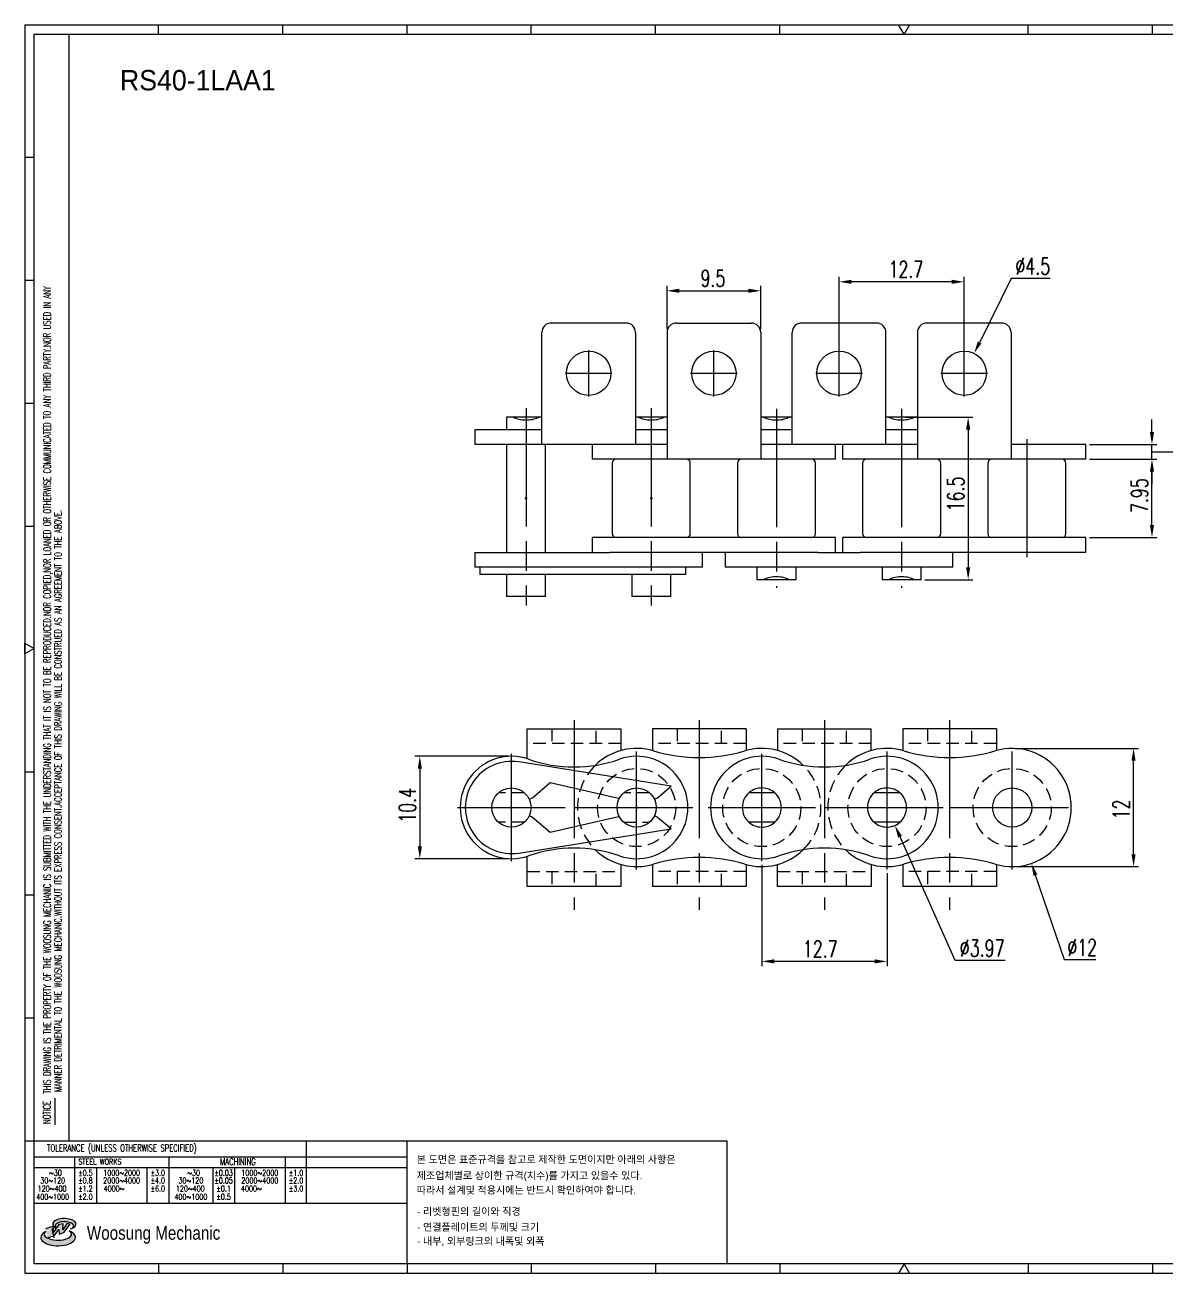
# Model space of a CAD drawing. Header units: millimetres. Extents: x 1499 to 1677, y 1925 to 2051.
# Drawn here: x 1499.1 to 1615, y 1924.8 to 2051.4 of the extents above; entities that cross this region are included whole.
import ezdxf
from ezdxf.enums import TextEntityAlignment as Align

# ---------------------------------------------------------------- set-up
doc = ezdxf.new("R2010")
doc.units = ezdxf.units.MM
doc.linetypes.add('AM_ISO08W050', pattern=[18, 12, -1.5, 3, -1.5])
doc.linetypes.add('HIDDEN', pattern=[9.525, 6.35, -3.175])
doc.layers.add('2d ConnectionPoints', color=7, linetype='Continuous', lineweight=50)
doc.layers.add('CL1', color=140, linetype='AM_ISO08W050', lineweight=25)
for name, color, linetype in [('HID-02', 1, 'HIDDEN'), ('S-DIM', 7, 'Continuous'), ('TITLE', 7, 'Continuous'), ('도면레이아웃', 7, 'Continuous')]:
    doc.layers.add(name, color=color, linetype=linetype)
doc.styles.add('HAN', font='ROMANS.shx', dxfattribs={"width": 0.7, "bigfont": 'whgtxt.shx'})
doc.styles.add('HKD_ST2', font='romans.shx', dxfattribs={"width": 0.7, "height": 4, "bigfont": '@extfont2.shx'})
doc.styles.add('HSG', font='SIMPLEX.shx', dxfattribs={"width": 0.7, "bigfont": 'HSG.shx'})
doc.styles.add('MtXpl_', font='Gulim.ttf')
doc.styles.add('SLDTEXTSTYLE4', font='arial.ttf', dxfattribs={"width": 0.8})
doc.styles.get("Standard").update_dxf_attribs({"font": 'arial.ttf'})
doc.dimstyles.new('APP0.7', dxfattribs={"dimscale": 0.7, "dimtxt": 2.4, "dimasz": 1.8, "dimexe": 0.7, "dimexo": 0.5, "dimgap": 0.6, "dimtad": 1, "dimtoh": 1, "dimrnd": 0.01, "dimzin": 9, "dimdsep": 46, "dimtxsty": 'HSG', "dimcen": 0, "dimclrd": 1, "dimclre": 1, "dimclrt": 256, "dimazin": 2, "dimtp": 1, "dimtm": 1, "dimtfac": 0.5, "dimtofl": 0, "dimtmove": 0, "dimatfit": 3, "dimfxl": 0, "dimtvp": 1, "dimtolj": 2, "dimlwd": -1, "dimlwe": -1, "dimarcsym": 0})

# ---------------------------------------------------------------- blocks, each defined once
blk = doc.blocks.new('REFGZDFG')
at = {"layer": '도면레이아웃'}
h = blk.add_hatch(color=10, dxfattribs=at)
h.paths.add_polyline_path([(-2.958, 54.547), (-2.947, 54.321), (-2.705, 54.394), (-2.41, 54.81), (-2.567, 54.836), (-2.76, 54.536), (-2.746, 54.828), (-2.954, 54.792), (-3.228, 54.401), (-3.224, 54.712), (-3.603, 54.58), (-3.509, 54.142), (-3.18, 54.233)])
edge = h.paths.add_edge_path()
edge.add_ellipse((-2.688, 54.809), major_axis=(-0.568, 0), ratio=0.487785, start_angle=122.36065, end_angle=403.39574)
edge.add_line((-3.1, 54.619), (-3.092, 54.637))
edge.add_ellipse((-2.685, 54.726), major_axis=(-0.454, 0), ratio=0.444396, start_angle=131.58977, end_angle=386.19408, ccw=False)
edge = h.paths.add_edge_path()
edge.add_ellipse((-2.992, 54.158), major_axis=(-0.851, 0), ratio=0.480113, start_angle=314.67633, end_angle=590.85213)
edge.add_ellipse((-3.004, 54.312), major_axis=(-0.666, 0), ratio=0.43311, start_angle=331.7024, end_angle=574.42495, ccw=False)
at = {"color": 140}
for p, q in [((-4.614, 113.51), (81.404, 113.51)), ((-4.614, 113.51), (-4.614, 52.416)), ((56.632, 113.054), (56.632, 111.501)), ((62.43, 113.054), (62.43, 111.501)), ((69.046, 113.054), (69.046, 111.501)), ((81.404, 113.51), (81.404, 52.416)), ((80.948, 111.501), (56.632, 111.501)), ((56.632, 111.501), (80.948, 111.501)), ((80.948, 111.501), (80.948, 100.888)), ((68.846, 63.974), (68.846, 65.02)), ((68.846, 65.02), (74.432, 65.02)), ((74.432, 65.02), (74.432, 63.974)), ((75.222, 63.974), (75.222, 65.02)), ((75.222, 65.02), (80.808, 65.02)), ((80.808, 65.02), (80.808, 63.974)), ((68.724, 58.21), (68.724, 63.547)), ((80.948, 63.547), (68.724, 63.547)), ((74.432, 63.974), (68.846, 63.974)), ((74.618, 63.547), (74.618, 61.768)), ((80.808, 63.974), (75.222, 63.974)), ((76.99, 63.547), (76.99, 61.768)), ((80.948, 58.21), (80.948, 63.547)), ((80.948, 61.768), (68.724, 61.768)), ((80.948, 59.989), (68.724, 59.989)), ((68.724, 58.21), (68.724, 52.872)), ((80.948, 58.21), (68.724, 58.21)), ((80.948, 52.872), (80.948, 58.21)), ((80.948, 56.43), (68.724, 56.43)), ((80.948, 54.651), (68.724, 54.651)), ((71.393, 52.872), (71.393, 54.651)), ((74.062, 52.872), (74.062, 54.651)), ((76.731, 52.872), (76.731, 54.651)), ((68.724, 52.872), (80.948, 52.872)), ((-4.614, 52.416), (81.404, 52.416))]:
    blk.add_line(p, q, dxfattribs=at)
at = {"color": 2}
for p, q in [((-2.45, 58.89), (-2.45, 113.054)), ((-4.158, 58.89), (14.079, 58.89)), ((9.14, 58.89), (9.14, 55.84)), ((14.079, 52.872), (14.079, 58.89)), ((-4.158, 58.099), (14.079, 58.099)), ((-2.192, 58.099), (-2.192, 55.84)), ((2.422, 58.113), (2.422, 55.84)), ((8.11, 58.099), (8.11, 55.84)), ((-4.158, 57.59), (14.079, 57.59)), ((-1.119, 57.59), (-1.119, 55.84)), ((1.349, 57.59), (1.349, 55.84)), ((4.569, 57.59), (4.569, 55.84)), ((5.642, 57.604), (5.642, 55.84)), ((-4.158, 55.84), (14.079, 55.84))]:
    blk.add_line(p, q, dxfattribs=at)
for p, q in [((14.079, 113.054), (14.079, 113.51)), ((20.158, 113.054), (20.158, 113.51)), ((26.237, 113.054), (26.237, 113.51)), ((32.316, 113.054), (32.316, 113.51)), ((44.474, 113.054), (44.474, 113.51)), ((50.553, 113.054), (50.553, 113.51)), ((56.632, 113.054), (56.632, 113.51)), ((62.711, 113.054), (62.711, 113.51)), ((68.79, 113.054), (68.79, 113.51)), ((74.869, 113.054), (74.869, 113.51)), ((-4.614, 107.036), (-4.158, 107.036)), ((80.948, 107.036), (81.404, 107.036)), ((-4.614, 101.018), (-4.158, 101.018)), ((80.948, 101.018), (81.404, 101.018)), ((-4.614, 95), (-4.158, 95)), ((80.948, 95), (81.404, 95)), ((-4.614, 88.981), (-4.158, 88.981)), ((80.948, 88.981), (81.404, 88.981)), ((-4.614, 76.945), (-4.158, 76.945)), ((80.948, 76.945), (81.404, 76.945)), ((-4.614, 70.927), (-4.158, 70.927)), ((80.948, 70.927), (81.404, 70.927)), ((-4.614, 64.908), (-4.158, 64.908)), ((80.948, 64.908), (81.404, 64.908)), ((-3.136, 59.666), (-3.136, 60.983)), ((-4.614, 58.89), (-4.158, 58.89)), ((80.948, 58.89), (81.404, 58.89)), ((1.921, 52.872), (1.921, 52.416)), ((8, 52.872), (8, 52.416)), ((14.079, 52.872), (14.079, 52.416)), ((20.158, 52.872), (20.158, 52.416)), ((26.237, 52.872), (26.237, 52.416)), ((32.316, 52.872), (32.316, 52.416)), ((62.711, 52.872), (62.711, 52.416)), ((68.79, 52.872), (68.79, 52.416)), ((74.869, 52.872), (74.869, 52.416))]:
    blk.add_line(p, q)
at = {"color": 140}
for points in [[(-4.158, 113.054), (80.948, 113.054), (80.948, 52.872), (-4.158, 52.872)], [(14.079, 58.89), (29.726, 58.89), (29.726, 52.872), (14.079, 52.872)]]:
    blk.add_lwpolyline(points, close=True, dxfattribs=at)
for points in [[(38.395, 113.054), (38.132, 113.51), (38.658, 113.51)], [(-4.158, 82.989), (-4.614, 82.726), (-4.614, 83.252)], [(80.948, 82.989), (81.404, 82.726), (81.404, 83.252)], [(38.395, 52.872), (38.132, 52.416), (38.658, 52.416)]]:
    blk.add_lwpolyline(points, close=True)
at = {"layer": '도면레이아웃'}
for p, q in [((-3.224, 54.712), (-3.603, 54.58)), ((-3.3, 54.58), (-3.207, 54.142)), ((-3.3, 54.58), (-3.3, 54.58)), ((-2.954, 54.792), (-3.228, 54.401)), ((-3.228, 54.401), (-3.224, 54.712)), ((-3.18, 54.233), (-2.958, 54.547)), ((-3.092, 54.637), (-3.1, 54.619)), ((-2.958, 54.547), (-2.947, 54.321)), ((-2.746, 54.828), (-2.954, 54.792)), ((-2.947, 54.321), (-2.705, 54.394)), ((-2.567, 54.836), (-2.76, 54.536)), ((-2.76, 54.536), (-2.746, 54.828)), ((-2.705, 54.394), (-2.41, 54.81)), ((-2.41, 54.81), (-2.567, 54.836)), ((-3.509, 54.142), (-3.18, 54.233))]:
    blk.add_line(p, q, dxfattribs=at)
for centre, major_axis, ratio, start_param, end_param in [((-2.688, 54.809), (-0.568, 0), 0.487785, 2.135596, 7.040584), ((-2.992, 54.158), (-0.851, 0), 0.480113, 5.492138, 10.312315), ((-3.004, 54.312), (-0.666, 0), 0.43311, 5.789299, 10.025607), ((-2.685, 54.726), (-0.454, 0), 0.444396, 2.296675, 6.740358)]:
    blk.add_ellipse(centre, major_axis=major_axis, ratio=ratio, start_param=start_param, end_param=end_param, dxfattribs=at)
for s, height, style, width, p in [('REVISION', 0.6231, 'HAN', 0.8, (58.077, 111.949)), ('-', 0.623, 'HAN', 0.8, (63.455, 111.949)), ('-', 0.623, 'HAN', 0.8, (69.94, 111.949)), ("Q'TY : ", 0.5094, 'HKD_ST2', 0.7, (69.284, 64.287)), ('1', 0.509, 'HKD_ST2', 0.7, (71.66, 64.311)), ('EA', 0.5094, 'HKD_ST2', 0.7, (73.277, 64.287)), ('WEIGHT : ', 0.5094, 'HKD_ST2', 0.7, (75.501, 64.323)), ('-', 0.623, 'HAN', 0.8, (69.468, 62.037)), ('-', 0.623, 'HAN', 0.8, (75.114, 62.037)), ('-', 0.623, 'HAN', 0.8, (77.618, 62.037)), ('-', 0.623, 'HAN', 0.8, (73.209, 58.664)), ('-', 0.623, 'HAN', 0.8, (70.583, 56.706)), ('-', 0.623, 'HAN', 0.8, (70.645, 54.872)), ('1:1', 0.5094, 'HKD_ST2', 0.7, (75.295, 53.121)), ('-', 0.509, 'HKD_ST2', 0.7, (77.07, 53.109))]:
    blk.add_text(s, height=height, dxfattribs=dict(style=style, width=width)).set_placement(p)
at = {"color": 6, "style": 'HKD_ST2', "width": 0.7}
for s, p in [(' THIS DRAWING IS THE PROPERTY OF THE WOOSUNG MECHANIC IS SUBMITTED WITH THE UNDERSTANDING THAT IT IS NOT TO BE REPRODUCED.NOR COPIED,NOR LOANED OR OTHERWISE COMMUNICATED TO ANY THIRD PARTY.NOR USED IN ANY', (-3.355, 61.029)), ('MANNER DETRIMENTAL TO THE WOOSUNG MECHANIC.WITHOUT ITS EXPRESS CONSENT.ACCEPTANCE OF THIS DRAWING WILL BE CONSTRUED AS AN AGREEMENT TO THE ABOVE.', (-2.82, 61.276))]:
    blk.add_text(s, height=0.350152, rotation=90, dxfattribs=at).set_placement(p)
at = {"style": 'HKD_ST2', "width": 0.7}
blk.add_text('-', height=0.509, dxfattribs=at).set_placement((79.754, 64.323), align=Align.RIGHT)
at = {"color": 254, "style": 'HKD_ST2', "width": 0.7}
for s, height, p in [('MATERIAL', 0.3918, (68.873, 63.399)), ("QT'Y", 0.3918, (74.766, 63.399)), ('PART NAME', 0.3918, (68.873, 61.608)), ('ASSEMBLED PART No.', 0.39184, (68.873, 59.84)), ('ASSEMBLED UNIT', 0.39184, (68.89, 58.014)), ('MACHINE  NAME', 0.39184, (68.935, 56.282)), ('DESIGNED', 0.3918, (68.873, 54.503)), ('CHECK', 0.3918, (71.541, 54.503)), ('SCALE', 0.3918, (74.337, 54.521)), ('DRAWING DATE', 0.39184, (77.026, 54.509))]:
    blk.add_text(s, height=height, dxfattribs=at).set_placement(p, align=Align.TOP_LEFT)
at = {"style": 'HKD_ST2', "width": 0.7}
blk.add_text('NOTICE', height=0.3502, rotation=90, dxfattribs=at).set_placement((-3.367, 59.71))
blk.add_text('TOLERANCE (UNLESS OTHERWISE SPECIFIED)', height=0.35015, dxfattribs=at).set_placement((0.126, 58.538), align=Align.MIDDLE_CENTER)
at = {"color": 4, "style": 'HKD_ST2', "width": 0.7}
for s, height, p in [('MACHINING', 0.3502, (5.803, 57.867)), ('%%P0.5', 0.2801, (-1.656, 57.322)), ('STEEL WORKS', 0.28012, (-0.948, 57.865)), ('%%P3.0', 0.2801, (1.886, 57.322)), ('%%P0.03', 0.2801, (5.105, 57.322)), ('%%P1.0', 0.2801, (8.647, 57.322)), ('%%P0.8', 0.2801, (-1.656, 56.945)), ('%%P4.0', 0.2801, (1.886, 56.945)), ('%%P0.05', 0.2801, (5.105, 56.945)), ('%%P2.0', 0.2801, (8.647, 56.945)), ('%%P1.2', 0.2801, (-1.656, 56.551)), ('%%P2.0', 0.2801, (-1.656, 56.149)), ('%%P6.0', 0.2801, (1.886, 56.551)), ('%%P0.1', 0.2801, (5.105, 56.551)), ('%%P0.5', 0.2801, (5.105, 56.149)), ('%%P3.0', 0.2801, (8.647, 56.551))]:
    blk.add_text(s, height=height, dxfattribs=at).set_placement(p, align=Align.MIDDLE)
at = {"color": 140, "style": 'MtXpl_'}
for s, p in [('본 도면은 표준규격을 참고로 제작한 도면이지만 아래의 사항은', (14.554, 57.794)), ('제조업체별로 상이한 규격(치수)를 가지고 있을수 있다.', (14.554, 57.01)), ('따라서 설계및 적용시에는 반드시 확인하여야 합니다.', (14.554, 56.297)), ('- 리벳형핀의 길이와 직경', (14.574, 55.252)), ('- 연결플레이트의 두께및 크기', (14.574, 54.485)), ('- 내부, 외부링크의 내폭및 외폭', (14.574, 53.798))]:
    blk.add_text(s, height=0.36, dxfattribs=at).set_placement(p)
at = {"color": 4, "style": 'HKD_ST2', "width": 0.7}
for s, height, p in [('%%12630', 0.2801, (-3.124, 57.322)), ('1000%%1262000', 0.28012, (0.115, 57.322)), ('%%12630', 0.2801, (3.637, 57.322)), ('1000%%1262000', 0.28012, (6.876, 57.322)), ('30%%126120', 0.2801, (-3.259, 56.945)), ('2000%%1264000', 0.28012, (0.115, 56.945)), ('30%%126120', 0.2801, (3.502, 56.945)), ('2000%%1264000', 0.28012, (6.876, 56.945)), ('400%%1261000', 0.28012, (-3.259, 56.149)), ('120%%126400', 0.28012, (-3.287, 56.551)), ('4000%%126', 0.2801, (-0.256, 56.551)), ('400%%1261000', 0.28012, (3.502, 56.149)), ('120%%126400', 0.28012, (3.474, 56.551)), ('4000%%126', 0.2801, (6.462, 56.551))]:
    blk.add_text(s, height=height, dxfattribs=at).set_placement(p, align=Align.MIDDLE_CENTER)
at = {"color": 1, "style": 'SLDTEXTSTYLE4', "width": 0.8}
blk.add_text('Woosung Mechanic', height=0.66493, dxfattribs=at).set_placement((-1.585, 54.047))
at = {"layer": 'TITLE', "width": 0.8}
blk.add_text('Kg', height=0.4067, dxfattribs=at).set_placement((79.963, 64.323))
blk = doc.blocks.new('*D4')
at = {"layer": 'Defpoints', "color": 0, "transparency": 16777216}
for p in [(1606.73, 2007.36), (1613.43, 2007.36), (1606.73, 1999.41)]:
    blk.add_point(p, dxfattribs=at)
at = {"layer": 'S-DIM', "color": 1, "transparency": 16777216}
for p, q in [((1607.08, 2007.36), (1613.92, 2007.36)), ((1613.43, 2000.67), (1613.43, 2006.1)), ((1607.08, 1999.41), (1613.92, 1999.41))]:
    blk.add_line(p, q, dxfattribs=at)
for points in [[(1613.22, 2006.1), (1613.64, 2006.1), (1613.43, 2007.36)], [(1613.22, 2000.67), (1613.64, 2000.67), (1613.43, 1999.41)]]:
    blk.add_solid(points, dxfattribs=at)
at = {"layer": 'S-DIM', "transparency": 16777216, "insert": (1612.17, 2003.66), "char_height": 1.68, "attachment_point": 5, "rotation": 90, "style": 'HSG'}
blk.add_mtext('\\A2;7.95', dxfattribs=at)
blk = doc.blocks.new('*D5')
at = {"layer": 'Defpoints', "color": 0, "transparency": 16777216}
for p in [(1606.73, 2008.86), (1613.43, 2008.86), (1606.73, 2007.36)]:
    blk.add_point(p, dxfattribs=at)
at = {"layer": 'S-DIM', "color": 1, "transparency": 16777216}
for p, q in [((1613.43, 2010.12), (1613.43, 2011.38)), ((1607.08, 2008.86), (1613.92, 2008.86)), ((1613.43, 2007.36), (1613.43, 2008.86)), ((1613.43, 2008.11), (1617.49, 2008.11)), ((1617.49, 2008.11), (1620.57, 2008.11)), ((1607.08, 2007.36), (1613.92, 2007.36)), ((1613.43, 2006.1), (1613.43, 2004.84))]:
    blk.add_line(p, q, dxfattribs=at)
for points in [[(1613.22, 2010.12), (1613.64, 2010.12), (1613.43, 2008.86)], [(1613.22, 2006.1), (1613.64, 2006.1), (1613.43, 2007.36)]]:
    blk.add_solid(points, dxfattribs=at)
at = {"layer": 'S-DIM', "transparency": 16777216, "insert": (1619.03, 2009.37), "char_height": 1.68, "attachment_point": 5, "style": 'HSG'}
blk.add_mtext('\\A2;1.5', dxfattribs=at)
blk = doc.blocks.new('*D6')
at = {"layer": 'Defpoints', "color": 0, "transparency": 16777216}
for p in [(1581.68, 2025.37), (1581.68, 2016.08), (1594.38, 2016.08)]:
    blk.add_point(p, dxfattribs=at)
at = {"layer": 'S-DIM', "color": 1, "transparency": 16777216}
for p, q in [((1581.68, 2016.43), (1581.68, 2025.86)), ((1594.38, 2016.43), (1594.38, 2025.86)), ((1593.12, 2025.37), (1582.94, 2025.37))]:
    blk.add_line(p, q, dxfattribs=at)
for points in [[(1582.94, 2025.58), (1582.94, 2025.16), (1581.68, 2025.37)], [(1593.12, 2025.58), (1593.12, 2025.16), (1594.38, 2025.37)]]:
    blk.add_solid(points, dxfattribs=at)
at = {"layer": 'S-DIM', "transparency": 16777216, "insert": (1588.47, 2026.63), "char_height": 1.68, "attachment_point": 5, "style": 'HSG'}
blk.add_mtext('\\A2;12.7', dxfattribs=at)
blk = doc.blocks.new('*D7')
at = {"layer": 'Defpoints', "color": 0, "transparency": 16777216}
for p in [(1573.73, 2024.46), (1564.23, 2020.23), (1573.73, 2020.23)]:
    blk.add_point(p, dxfattribs=at)
at = {"layer": 'S-DIM', "color": 1, "transparency": 16777216}
for p, q in [((1564.23, 2020.58), (1564.23, 2024.95)), ((1565.49, 2024.46), (1572.47, 2024.46)), ((1573.73, 2020.58), (1573.73, 2024.95))]:
    blk.add_line(p, q, dxfattribs=at)
for points in [[(1565.49, 2024.67), (1565.49, 2024.25), (1564.23, 2024.46)], [(1572.47, 2024.67), (1572.47, 2024.25), (1573.73, 2024.46)]]:
    blk.add_solid(points, dxfattribs=at)
at = {"layer": 'S-DIM', "transparency": 16777216, "insert": (1568.89, 2025.72), "char_height": 1.68, "attachment_point": 5, "style": 'HSG'}
blk.add_mtext('\\A2;9.5', dxfattribs=at)
blk = doc.blocks.new('*D8')
at = {"layer": 'Defpoints', "color": 0, "transparency": 16777216}
for p in [(1599.25, 1978.01), (1611.56, 1978.01), (1599.25, 1966.01)]:
    blk.add_point(p, dxfattribs=at)
at = {"layer": 'S-DIM', "color": 1, "transparency": 16777216}
for p, q in [((1599.6, 1978.01), (1612.05, 1978.01)), ((1611.56, 1967.27), (1611.56, 1976.75)), ((1599.6, 1966.01), (1612.05, 1966.01))]:
    blk.add_line(p, q, dxfattribs=at)
for points in [[(1611.35, 1976.75), (1611.77, 1976.75), (1611.56, 1978.01)], [(1611.35, 1967.27), (1611.77, 1967.27), (1611.56, 1966.01)]]:
    blk.add_solid(points, dxfattribs=at)
at = {"layer": 'S-DIM', "transparency": 16777216, "insert": (1610.3, 1971.81), "char_height": 1.68, "attachment_point": 5, "rotation": 90, "style": 'HSG'}
blk.add_mtext('\\A2;12', dxfattribs=at)
blk = doc.blocks.new('*D9')
at = {"layer": 'Defpoints', "color": 0, "transparency": 16777216}
for p in [(1573.85, 1966.55), (1586.55, 1965.71), (1573.85, 1956.39)]:
    blk.add_point(p, dxfattribs=at)
at = {"layer": 'S-DIM', "color": 1, "transparency": 16777216}
for p, q in [((1573.85, 1966.2), (1573.85, 1955.9)), ((1586.55, 1965.36), (1586.55, 1955.9)), ((1585.29, 1956.39), (1575.11, 1956.39))]:
    blk.add_line(p, q, dxfattribs=at)
for points in [[(1575.11, 1956.6), (1575.11, 1956.18), (1573.85, 1956.39)], [(1585.29, 1956.6), (1585.29, 1956.18), (1586.55, 1956.39)]]:
    blk.add_solid(points, dxfattribs=at)
at = {"layer": 'S-DIM', "transparency": 16777216, "insert": (1579.77, 1957.65), "char_height": 1.68, "attachment_point": 5, "style": 'HSG'}
blk.add_mtext('\\A2;12.7', dxfattribs=at)
blk = doc.blocks.new('*D10')
at = {"layer": 'Defpoints', "color": 0, "transparency": 16777216}
for p in [(1548.45, 1977.21), (1539.15, 1966.81), (1548.45, 1966.81)]:
    blk.add_point(p, dxfattribs=at)
at = {"layer": 'S-DIM', "color": 1, "transparency": 16777216}
for p, q in [((1548.1, 1977.21), (1538.66, 1977.21)), ((1539.15, 1975.95), (1539.15, 1968.07)), ((1548.1, 1966.81), (1538.66, 1966.81))]:
    blk.add_line(p, q, dxfattribs=at)
for points in [[(1538.94, 1975.95), (1539.36, 1975.95), (1539.15, 1977.21)], [(1538.94, 1968.07), (1539.36, 1968.07), (1539.15, 1966.81)]]:
    blk.add_solid(points, dxfattribs=at)
at = {"layer": 'S-DIM', "transparency": 16777216, "insert": (1537.89, 1972.23), "char_height": 1.68, "attachment_point": 5, "rotation": 90, "style": 'HSG'}
blk.add_mtext('\\A2;10.4', dxfattribs=at)
blk = doc.blocks.new('*D11')
at = {"layer": 'Defpoints', "color": 0, "transparency": 16777216}
for p in [(1585.74, 1973.82), (1587.35, 1970.19)]:
    blk.add_point(p, dxfattribs=at)
at = {"layer": 'S-DIM', "color": 1, "transparency": 16777216}
for p, q in [((1593.46, 1956.47), (1587.87, 1969.04)), ((1598.52, 1956.47), (1593.46, 1956.47))]:
    blk.add_line(p, q, dxfattribs=at)
blk.add_arc((1586.55, 1972.01), 1.98, 279.8262, 301.3071, dxfattribs=at)
blk.add_solid([(1588.06, 1969.13), (1587.67, 1968.96), (1587.35, 1970.19)], dxfattribs=at)
at = {"layer": 'S-DIM', "transparency": 16777216, "insert": (1596.2, 1957.73), "char_height": 1.68, "attachment_point": 5, "style": 'HSG'}
blk.add_mtext('\\A2;∅3.97', dxfattribs=at)
blk = doc.blocks.new('*D12')
at = {"layer": 'Defpoints', "color": 0, "transparency": 16777216}
for p in [(1597.3, 1977.68), (1601.2, 1966.33)]:
    blk.add_point(p, dxfattribs=at)
at = {"layer": 'S-DIM', "color": 1, "transparency": 16777216}
for p, q in [((1604.56, 1956.54), (1601.61, 1965.14)), ((1607.72, 1956.54), (1604.56, 1956.54))]:
    blk.add_line(p, q, dxfattribs=at)
blk.add_solid([(1601.8, 1965.21), (1601.41, 1965.07), (1601.2, 1966.33)], dxfattribs=at)
at = {"layer": 'S-DIM', "transparency": 16777216, "insert": (1606.35, 1957.8), "char_height": 1.68, "attachment_point": 5, "style": 'HSG'}
blk.add_mtext('\\A2;∅12', dxfattribs=at)
blk = doc.blocks.new('*D16')
at = {"layer": 'Defpoints', "color": 0, "transparency": 16777216}
for p in [(1595.38, 2018.1), (1593.38, 2014.07)]:
    blk.add_point(p, dxfattribs=at)
at = {"layer": 'S-DIM', "color": 1, "transparency": 16777216}
for p, q in [((1599.16, 2025.69), (1595.95, 2019.23)), ((1603.1, 2025.69), (1599.16, 2025.69))]:
    blk.add_line(p, q, dxfattribs=at)
blk.add_solid([(1595.76, 2019.32), (1596.13, 2019.13), (1595.38, 2018.1)], dxfattribs=at)
at = {"layer": 'S-DIM', "transparency": 16777216, "insert": (1601.34, 2026.95), "char_height": 1.68, "attachment_point": 5, "style": 'HSG'}
blk.add_mtext('\\A2;∅4.5', dxfattribs=at)
blk = doc.blocks.new('*D21')
at = {"layer": 'Defpoints', "color": 0, "transparency": 16777216}
for p in [(1588.03, 2011.63), (1590.02, 1995.13), (1594.78, 1995.13)]:
    blk.add_point(p, dxfattribs=at)
at = {"layer": 'S-DIM', "color": 1, "transparency": 16777216}
for p, q in [((1588.38, 2011.63), (1595.27, 2011.63)), ((1594.78, 2010.37), (1594.78, 1996.39)), ((1590.37, 1995.13), (1595.27, 1995.13))]:
    blk.add_line(p, q, dxfattribs=at)
for points in [[(1594.57, 2010.37), (1594.99, 2010.37), (1594.78, 2011.63)], [(1594.57, 1996.39), (1594.99, 1996.39), (1594.78, 1995.13)]]:
    blk.add_solid(points, dxfattribs=at)
at = {"layer": 'S-DIM', "transparency": 16777216, "insert": (1593.52, 2003.83), "char_height": 1.68, "attachment_point": 5, "rotation": 90, "style": 'HSG'}
blk.add_mtext('\\A2;16.5', dxfattribs=at)

msp = doc.modelspace()

# ---------------------------------------------------------------- linework, layer by layer
for p, q in [((1512.642, 2050.495), (1512.642, 2051.44)), ((1525.247, 2050.495), (1525.247, 2051.44)), ((1560.082, 2021.185), (1552.482, 2021.185)), ((1565.182, 2021.185), (1572.782, 2021.185)), ((1585.482, 2021.185), (1577.882, 2021.185)), ((1598.182, 2021.185), (1590.582, 2021.185)), ((1551.532, 2008.86), (1551.532, 2020.235)), ((1561.032, 2020.235), (1561.032, 2008.86)), ((1564.232, 2020.235), (1564.232, 2007.36)), ((1573.732, 2020.235), (1573.732, 2007.36)), ((1576.932, 2008.86), (1576.932, 2020.235)), ((1586.432, 2008.86), (1586.432, 2020.235)), ((1589.632, 2020.235), (1589.632, 2007.36)), ((1599.132, 2020.235), (1599.132, 2007.36)), ((1547.947, 2011.635), (1547.947, 2010.36)), ((1551.532, 2011.635), (1547.947, 2011.635)), ((1564.232, 2011.635), (1561.032, 2011.635)), ((1576.932, 2011.635), (1573.732, 2011.635)), ((1589.632, 2011.635), (1586.432, 2011.635)), ((1551.532, 2010.36), (1544.732, 2010.36)), ((1544.732, 2010.36), (1544.732, 2008.86)), ((1564.232, 2010.36), (1561.032, 2010.36)), ((1576.932, 2010.36), (1573.732, 2010.36)), ((1589.632, 2010.36), (1586.432, 2010.36)), ((1561.032, 2008.86), (1544.732, 2008.86)), ((1547.947, 2008.86), (1547.947, 1997.91)), ((1551.917, 1997.91), (1551.917, 2008.86)), ((1556.632, 2008.86), (1556.632, 2007.36)), ((1564.232, 2008.86), (1561.032, 2008.86)), ((1576.932, 2008.86), (1573.732, 2008.86)), ((1586.432, 2008.86), (1576.932, 2008.86)), ((1581.332, 2007.36), (1581.332, 2008.86)), ((1582.032, 2008.86), (1582.032, 2007.36)), ((1589.632, 2008.86), (1586.432, 2008.86)), ((1606.732, 2008.86), (1599.132, 2008.86)), ((1606.732, 2007.36), (1606.732, 2008.86)), ((1581.332, 2007.36), (1556.632, 2007.36)), ((1558.672, 2006.962), (1558.672, 1999.807)), ((1566.592, 1999.807), (1566.592, 2006.962)), ((1571.372, 2006.962), (1571.372, 1999.807)), ((1579.292, 1999.807), (1579.292, 2006.962)), ((1606.732, 2007.36), (1582.032, 2007.36)), ((1584.072, 2006.962), (1584.072, 1999.807)), ((1591.992, 1999.807), (1591.992, 2006.962)), ((1596.772, 2006.962), (1596.772, 1999.807)), ((1604.692, 1999.807), (1604.692, 2006.962)), ((1581.332, 1999.41), (1556.632, 1999.41)), ((1556.632, 1999.41), (1556.632, 1997.91)), ((1581.332, 1997.91), (1581.332, 1999.41)), ((1606.732, 1999.41), (1582.032, 1999.41)), ((1582.032, 1999.41), (1582.032, 1997.91)), ((1606.732, 1997.91), (1606.732, 1999.41)), ((1544.732, 1997.91), (1558.43, 1997.91)), ((1544.732, 1997.91), (1544.732, 1996.41)), ((1579.535, 1997.91), (1558.43, 1997.91)), ((1567.832, 1996.41), (1567.832, 1997.91)), ((1570.132, 1997.91), (1570.132, 1996.41)), ((1579.535, 1997.91), (1583.83, 1997.91)), ((1606.732, 1997.91), (1583.83, 1997.91)), ((1593.232, 1996.41), (1593.232, 1997.91)), ((1567.832, 1996.41), (1544.732, 1996.41)), ((1545.252, 1996.41), (1545.252, 1995.66)), ((1566.148, 1995.66), (1545.252, 1995.66)), ((1547.947, 1995.66), (1547.947, 1993.435)), ((1551.917, 1993.435), (1551.917, 1995.66)), ((1560.647, 1995.66), (1560.647, 1993.435)), ((1564.617, 1993.435), (1564.617, 1995.66)), ((1566.148, 1995.66), (1566.148, 1996.41)), ((1593.232, 1996.41), (1570.132, 1996.41)), ((1573.347, 1996.41), (1573.347, 1995.135)), ((1577.317, 1995.135), (1577.317, 1996.41)), ((1586.047, 1996.41), (1586.047, 1995.135)), ((1590.017, 1995.135), (1590.017, 1996.41)), ((1577.317, 1995.135), (1573.347, 1995.135)), ((1590.017, 1995.135), (1586.047, 1995.135)), ((1551.917, 1993.435), (1547.947, 1993.435)), ((1564.617, 1993.435), (1560.647, 1993.435)), ((1550.047, 1976.955), (1550.047, 1980.007)), ((1550.047, 1980.007), (1559.547, 1980.007)), ((1559.547, 1980.007), (1559.547, 1977.79)), ((1562.747, 1980.007), (1562.747, 1977.79)), ((1572.247, 1980.007), (1562.747, 1980.007)), ((1572.247, 1980.007), (1572.247, 1977.79)), ((1575.447, 1980.007), (1575.447, 1977.79)), ((1575.447, 1980.007), (1584.947, 1980.007)), ((1584.947, 1977.79), (1584.947, 1980.007)), ((1588.147, 1980.007), (1588.147, 1977.79)), ((1597.647, 1980.007), (1588.147, 1980.007)), ((1597.647, 1980.007), (1597.647, 1977.79)), ((1564.663, 1974.177), (1549.179, 1976.63)), ((1550.567, 1973.006), (1552.387, 1974.533)), ((1552.387, 1974.533), (1559.295, 1972.958)), ((1563.267, 1973.006), (1564.663, 1974.177)), ((1575.16, 1973.496), (1572.534, 1973.496)), ((1587.86, 1973.496), (1585.234, 1973.496)), ((1552.387, 1969.481), (1550.567, 1971.009)), ((1559.295, 1971.057), (1552.387, 1969.481)), ((1564.663, 1969.837), (1563.267, 1971.009)), ((1575.16, 1970.518), (1572.534, 1970.518)), ((1587.86, 1970.518), (1585.234, 1970.518)), ((1549.179, 1967.385), (1564.663, 1969.837)), ((1550.047, 1964.007), (1550.047, 1967.059)), ((1559.547, 1966.224), (1559.547, 1964.007)), ((1562.747, 1966.224), (1562.747, 1964.007)), ((1572.247, 1966.224), (1572.247, 1964.007)), ((1575.447, 1964.007), (1575.447, 1966.224)), ((1584.947, 1966.224), (1584.947, 1964.007)), ((1588.147, 1966.224), (1588.147, 1964.007)), ((1597.647, 1966.224), (1597.647, 1964.007)), ((1559.547, 1964.007), (1550.047, 1964.007)), ((1572.247, 1964.007), (1562.747, 1964.007)), ((1584.947, 1964.007), (1575.447, 1964.007)), ((1597.647, 1964.007), (1588.147, 1964.007)), ((1600.88, 1925.701), (1600.88, 1924.756)), ((1613.486, 1925.701), (1613.486, 1924.756))]:
    msp.add_line(p, q)
for points in [[(1548.619, 2011.635), (1548.754, 2011.572), (1548.898, 2011.516), (1549.049, 2011.468), (1549.208, 2011.427), (1549.372, 2011.395), (1549.54, 2011.371), (1549.711, 2011.355), (1549.883, 2011.349), (1550.057, 2011.351), (1550.229, 2011.361), (1550.399, 2011.38), (1550.565, 2011.408), (1550.727, 2011.444), (1550.882, 2011.488), (1551.03, 2011.54), (1551.17, 2011.599), (1551.245, 2011.635)], [(1561.319, 2011.635), (1561.454, 2011.572), (1561.598, 2011.516), (1561.749, 2011.468), (1561.908, 2011.427), (1562.072, 2011.395), (1562.24, 2011.371), (1562.411, 2011.355), (1562.583, 2011.349), (1562.757, 2011.351), (1562.929, 2011.361), (1563.099, 2011.38), (1563.265, 2011.408), (1563.427, 2011.444), (1563.582, 2011.488), (1563.73, 2011.54), (1563.87, 2011.599), (1563.945, 2011.635)], [(1574.019, 2011.635), (1574.154, 2011.572), (1574.298, 2011.516), (1574.449, 2011.468), (1574.608, 2011.427), (1574.772, 2011.395), (1574.94, 2011.371), (1575.111, 2011.355), (1575.283, 2011.349), (1575.457, 2011.351), (1575.629, 2011.361), (1575.799, 2011.38), (1575.965, 2011.408), (1576.127, 2011.444), (1576.282, 2011.488), (1576.43, 2011.54), (1576.57, 2011.599), (1576.645, 2011.635)], [(1586.719, 2011.635), (1586.854, 2011.572), (1586.998, 2011.516), (1587.149, 2011.468), (1587.308, 2011.427), (1587.472, 2011.395), (1587.64, 2011.371), (1587.811, 2011.355), (1587.983, 2011.349), (1588.157, 2011.351), (1588.329, 2011.361), (1588.499, 2011.38), (1588.665, 2011.408), (1588.827, 2011.444), (1588.982, 2011.488), (1589.13, 2011.54), (1589.27, 2011.599), (1589.345, 2011.635)], [(1576.645, 1995.135), (1576.51, 1995.198), (1576.367, 1995.253), (1576.215, 1995.302), (1576.057, 1995.342), (1575.893, 1995.375), (1575.725, 1995.399), (1575.554, 1995.414), (1575.381, 1995.421), (1575.208, 1995.419), (1575.036, 1995.408), (1574.866, 1995.389), (1574.699, 1995.362), (1574.538, 1995.326), (1574.382, 1995.282), (1574.234, 1995.23), (1574.094, 1995.171), (1574.019, 1995.135)], [(1589.345, 1995.135), (1589.21, 1995.198), (1589.067, 1995.253), (1588.915, 1995.302), (1588.757, 1995.342), (1588.593, 1995.375), (1588.425, 1995.399), (1588.254, 1995.414), (1588.081, 1995.421), (1587.908, 1995.419), (1587.736, 1995.408), (1587.566, 1995.389), (1587.399, 1995.362), (1587.238, 1995.326), (1587.082, 1995.282), (1586.934, 1995.23), (1586.794, 1995.171), (1586.719, 1995.135)], [(1575.16, 1973.496), (1575.025, 1973.605), (1574.882, 1973.701), (1574.73, 1973.785), (1574.572, 1973.855), (1574.408, 1973.911), (1574.24, 1973.953), (1574.069, 1973.98), (1573.896, 1973.992), (1573.723, 1973.988), (1573.551, 1973.97), (1573.381, 1973.937), (1573.214, 1973.889), (1573.053, 1973.826), (1572.897, 1973.75), (1572.749, 1973.661), (1572.609, 1973.559), (1572.534, 1973.496)], [(1587.86, 1973.496), (1587.725, 1973.605), (1587.582, 1973.701), (1587.43, 1973.785), (1587.272, 1973.855), (1587.108, 1973.911), (1586.94, 1973.953), (1586.769, 1973.98), (1586.596, 1973.992), (1586.423, 1973.988), (1586.251, 1973.97), (1586.081, 1973.937), (1585.914, 1973.889), (1585.753, 1973.826), (1585.597, 1973.75), (1585.449, 1973.661), (1585.309, 1973.559), (1585.234, 1973.496)], [(1572.534, 1970.518), (1572.669, 1970.41), (1572.813, 1970.313), (1572.964, 1970.229), (1573.122, 1970.159), (1573.286, 1970.103), (1573.454, 1970.061), (1573.625, 1970.035), (1573.798, 1970.023), (1573.971, 1970.026), (1574.144, 1970.044), (1574.314, 1970.078), (1574.48, 1970.126), (1574.641, 1970.188), (1574.797, 1970.264), (1574.945, 1970.354), (1575.085, 1970.456), (1575.16, 1970.518)], [(1585.234, 1970.518), (1585.369, 1970.41), (1585.513, 1970.313), (1585.664, 1970.229), (1585.822, 1970.159), (1585.986, 1970.103), (1586.154, 1970.061), (1586.325, 1970.035), (1586.498, 1970.023), (1586.671, 1970.026), (1586.844, 1970.044), (1587.014, 1970.078), (1587.18, 1970.126), (1587.341, 1970.188), (1587.497, 1970.264), (1587.645, 1970.354), (1587.785, 1970.456), (1587.86, 1970.518)]]:
    msp.add_lwpolyline(points)
for centre, radius in [((1556.282, 2016.085), 2.25), ((1568.982, 2016.085), 2.25), ((1581.682, 2016.085), 2.25), ((1594.382, 2016.085), 2.25), ((1548.447, 1972.007), 1.985), ((1561.147, 1972.007), 1.985), ((1599.247, 1972.007), 1.985)]:
    msp.add_circle(centre, radius)
for centre, radius, start, end in [((1552.482, 2020.235), 0.95, 90, 180), ((1560.082, 2020.235), 0.95, 0, 90), ((1565.182, 2020.235), 0.95, 90, 180), ((1572.782, 2020.235), 0.95, 0, 90), ((1577.882, 2020.235), 0.95, 90, 180), ((1585.482, 2020.235), 0.95, 0, 90), ((1590.582, 2020.235), 0.95, 90, 180), ((1598.182, 2020.235), 0.95, 0, 90), ((1559.07, 2006.962), 0.397, 90, 180), ((1566.195, 2006.962), 0.397, 360, 90), ((1571.77, 2006.962), 0.397, 90, 180), ((1578.895, 2006.962), 0.397, 360, 90), ((1584.47, 2006.962), 0.397, 90, 180), ((1591.595, 2006.962), 0.397, 360, 90), ((1597.17, 2006.962), 0.397, 90, 180), ((1604.295, 2006.962), 0.397, 360, 90), ((1559.07, 1999.807), 0.397, 180, 270), ((1566.195, 1999.807), 0.397, 270, 0), ((1571.77, 1999.807), 0.397, 180, 270), ((1578.895, 1999.807), 0.397, 270, 0), ((1584.47, 1999.807), 0.397, 180, 270), ((1591.595, 1999.807), 0.397, 270, 0), ((1597.17, 1999.807), 0.397, 180, 270), ((1604.295, 1999.807), 0.397, 270, 0), ((1561.147, 1972.007), 6, 73.32821, 134.46038), ((1567.497, 1993.211), 16.134, 253.32821, 286.67179), ((1573.847, 1972.007), 6, 45.53962, 106.67179), ((1586.547, 1972.007), 6, 73.32821, 134.46038), ((1592.897, 1993.211), 16.134, 253.32821, 286.67179), ((1599.247, 1972.007), 6, 253.32821, 106.67179), ((1548.447, 1972.007), 5.2, 70.62527, 289.37473), ((1548.447, 1972.007), 4.68, 81, 279), ((1554.797, 1990.064), 13.941, 250.62527, 289.37473), ((1561.147, 1972.007), 5.2, 250.62527, 109.37473), ((1573.847, 1972.007), 5.2, 70.62527, 289.37473), ((1580.197, 1990.064), 13.941, 250.62527, 289.37473), ((1586.547, 1972.007), 5.2, 250.62527, 109.37473), ((1550.232, 1973.404), 0.52, 269.51127, 310), ((1559.411, 1973.465), 0.52, 257.15499, 268.51202), ((1562.932, 1973.404), 0.52, 269.51127, 310), ((1573.847, 1972.007), 1.985, 131.40962, 228.59038), ((1573.847, 1972.007), 1.985, 311.40962, 48.59038), ((1586.547, 1972.007), 1.985, 131.40962, 228.59038), ((1586.547, 1972.007), 1.985, 311.40962, 48.59038), ((1550.232, 1970.61), 0.52, 50, 90.48873), ((1559.411, 1970.55), 0.52, 91.48798, 102.84501), ((1562.932, 1970.61), 0.52, 50, 90.48873), ((1554.797, 1953.95), 13.941, 70.62527, 109.37473), ((1561.147, 1972.007), 6, 225.53962, 286.67179), ((1573.847, 1972.007), 6, 253.32821, 314.46038), ((1580.197, 1953.95), 13.941, 70.62527, 109.37473), ((1586.547, 1972.007), 6, 225.53962, 286.67179), ((1567.497, 1950.804), 16.134, 73.32821, 106.67179), ((1592.897, 1950.804), 16.134, 73.32821, 106.67179)]:
    msp.add_arc(centre, radius, start, end)
at = {"layer": '2d ConnectionPoints'}
for p in [(1549.932, 2003.385), (1562.632, 2003.385), (1562.632, 2003.385), (1548.447, 1972.007), (1561.147, 1972.007), (1561.147, 1972.007)]:
    msp.add_point(p, dxfattribs=at)
at = {"layer": 'CL1'}
for p, q in [((1556.282, 2013.722), (1556.282, 2018.447)), ((1568.982, 2013.722), (1568.982, 2018.447)), ((1581.682, 2013.722), (1581.682, 2018.447)), ((1594.382, 2013.722), (1594.382, 2018.447)), ((1553.92, 2016.085), (1558.645, 2016.085)), ((1566.62, 2016.085), (1571.345, 2016.085)), ((1579.32, 2016.085), (1584.045, 2016.085)), ((1592.02, 2016.085), (1596.745, 2016.085)), ((1549.932, 2012.545), (1549.932, 1992.525)), ((1562.632, 2012.545), (1562.632, 1992.525)), ((1575.332, 2012.46), (1575.332, 1994.31)), ((1588.032, 2012.46), (1588.032, 1994.31)), ((1600.732, 2009.407), (1600.732, 1997.362)), ((1554.797, 1980.882), (1554.797, 1961.632)), ((1567.497, 1980.882), (1567.497, 1961.632)), ((1580.197, 1980.882), (1580.197, 1961.632)), ((1592.897, 1980.882), (1592.897, 1961.632)), ((1561.147, 1965.707), (1561.147, 1978.307)), ((1586.547, 1965.707), (1586.547, 1978.307)), ((1599.247, 1965.707), (1599.247, 1978.307)), ((1548.447, 1966.547), (1548.447, 1977.467)), ((1573.847, 1966.547), (1573.847, 1977.467)), ((1542.987, 1972.007), (1553.907, 1972.007)), ((1554.847, 1972.007), (1567.447, 1972.007)), ((1568.387, 1972.007), (1579.307, 1972.007)), ((1580.247, 1972.007), (1592.847, 1972.007)), ((1592.947, 1972.007), (1605.547, 1972.007))]:
    msp.add_line(p, q, dxfattribs=at)
at = {"layer": 'HID-02', "ltscale": 0.2}
for p, q in [((1552.547, 1980.007), (1552.547, 1978.507)), ((1557.047, 1978.507), (1557.047, 1980.007)), ((1565.247, 1980.007), (1565.247, 1978.507)), ((1569.747, 1978.507), (1569.747, 1980.007)), ((1577.947, 1980.007), (1577.947, 1978.507)), ((1582.447, 1978.507), (1582.447, 1980.007)), ((1590.647, 1980.007), (1590.647, 1978.507)), ((1595.147, 1978.507), (1595.147, 1980.007)), ((1559.547, 1978.507), (1550.047, 1978.507)), ((1572.247, 1978.507), (1562.747, 1978.507)), ((1584.947, 1978.507), (1575.447, 1978.507)), ((1597.647, 1978.507), (1588.147, 1978.507)), ((1549.76, 1973.496), (1547.134, 1973.496)), ((1562.46, 1973.496), (1559.834, 1973.496)), ((1549.76, 1970.518), (1547.134, 1970.518)), ((1559.834, 1970.518), (1562.46, 1970.518)), ((1550.047, 1965.507), (1559.547, 1965.507)), ((1552.547, 1965.507), (1552.547, 1964.007)), ((1557.047, 1964.007), (1557.047, 1965.507)), ((1572.247, 1965.507), (1562.747, 1965.507)), ((1565.247, 1965.507), (1565.247, 1964.007)), ((1569.747, 1964.007), (1569.747, 1965.507)), ((1575.447, 1965.507), (1584.947, 1965.507)), ((1577.947, 1965.507), (1577.947, 1964.007)), ((1582.447, 1964.007), (1582.447, 1965.507)), ((1597.647, 1965.507), (1588.147, 1965.507)), ((1590.647, 1965.507), (1590.647, 1964.007)), ((1595.147, 1964.007), (1595.147, 1965.507))]:
    msp.add_line(p, q, dxfattribs=at)
for centre in [(1561.147, 1972.007), (1573.847, 1972.007), (1586.547, 1972.007), (1599.247, 1972.007)]:
    msp.add_circle(centre, 3.96, dxfattribs=at)
for centre, start, end in [((1561.147, 1972.007), 134.46038, 225.53962), ((1573.847, 1972.007), 314.46038, 45.53962), ((1586.547, 1972.007), 134.46038, 225.53962)]:
    msp.add_arc(centre, 6, start, end, dxfattribs=at)

# ---------------------------------------------------------------- block references
at = {"xscale": 2.0736, "yscale": 2.0736, "zscale": 2.0736}
msp.add_blockref('REFGZDFG', (1508.659, 1816.066), dxfattribs=at)

# ---------------------------------------------------------------- texts
at = {"color": 254, "style": 'MtXpl_'}
msp.add_text('RS40-1LAA1', height=2.0693, dxfattribs=at).set_placement((1508.729, 2044.799))

# ---------------------------------------------------------------- dimensions: what is measured, and where the dimension line sits
at = {"layer": 'S-DIM'}
for base, p1, p2, picture, middle in [((1581.682, 2025.365), (1594.382, 2016.085), (1581.682, 2016.085), '*D6', (1588.467, 2025.365)), ((1573.732, 2024.459), (1564.232, 2020.235), (1573.732, 2020.235), '*D7', (1568.887, 2024.459)), ((1573.847, 1956.394), (1586.547, 1965.707), (1573.847, 1966.547), '*D9', (1579.767, 1956.394))]:
    dim = msp.add_linear_dim(base=base, p1=p1, p2=p2, dimstyle='APP0.7', dxfattribs=at)
    dim.commit()
    dim.dimension.update_dxf_attribs({"geometry": picture, "text_midpoint": middle, "dimtype": 160})
for p1, p2, picture, middle in [((1593.38, 2014.07), (1595.384, 2018.099), '*D16', (1601.34, 2025.685)), ((1597.298, 1977.682), (1601.196, 1966.333), '*D12', (1606.352, 1956.539)), ((1585.741, 1973.821), (1587.353, 1970.193), '*D11', (1596.201, 1956.466))]:
    dim = msp.add_diameter_dim_2p(p1=p1, p2=p2, dimstyle='APP0.7', dxfattribs=at)
    dim.commit()
    dim.dimension.update_dxf_attribs({"geometry": picture, "text_midpoint": middle, "dimtype": 163})
for base, p1, p2, picture, middle in [((1594.776, 1995.135), (1588.032, 2011.635), (1590.017, 1995.135), '*D21', (1594.776, 2003.834)), ((1613.425, 2007.36), (1606.732, 1999.41), (1606.732, 2007.36), '*D4', (1613.425, 2003.663)), ((1611.559, 1978.007), (1599.247, 1966.007), (1599.247, 1978.007), '*D8', (1611.559, 1971.811)), ((1539.155, 1966.807), (1548.447, 1977.207), (1548.447, 1966.807), '*D10', (1539.155, 1972.23))]:
    dim = msp.add_linear_dim(base=base, p1=p1, p2=p2, angle=90, dimstyle='APP0.7', dxfattribs=at)
    dim.commit()
    dim.dimension.update_dxf_attribs({"geometry": picture, "text_midpoint": middle, "dimtype": 160})
dim = msp.add_linear_dim(base=(1613.425, 2008.86), p1=(1606.732, 2007.36), p2=(1606.732, 2008.86), angle=90, dimstyle='APP0.7', override={"dimtmove": 1}, dxfattribs=at)
dim.commit()
dim.dimension.update_dxf_attribs({"geometry": '*D5', "text_midpoint": (1617.905, 2009.37)})

doc.saveas('drawing.dxf')
